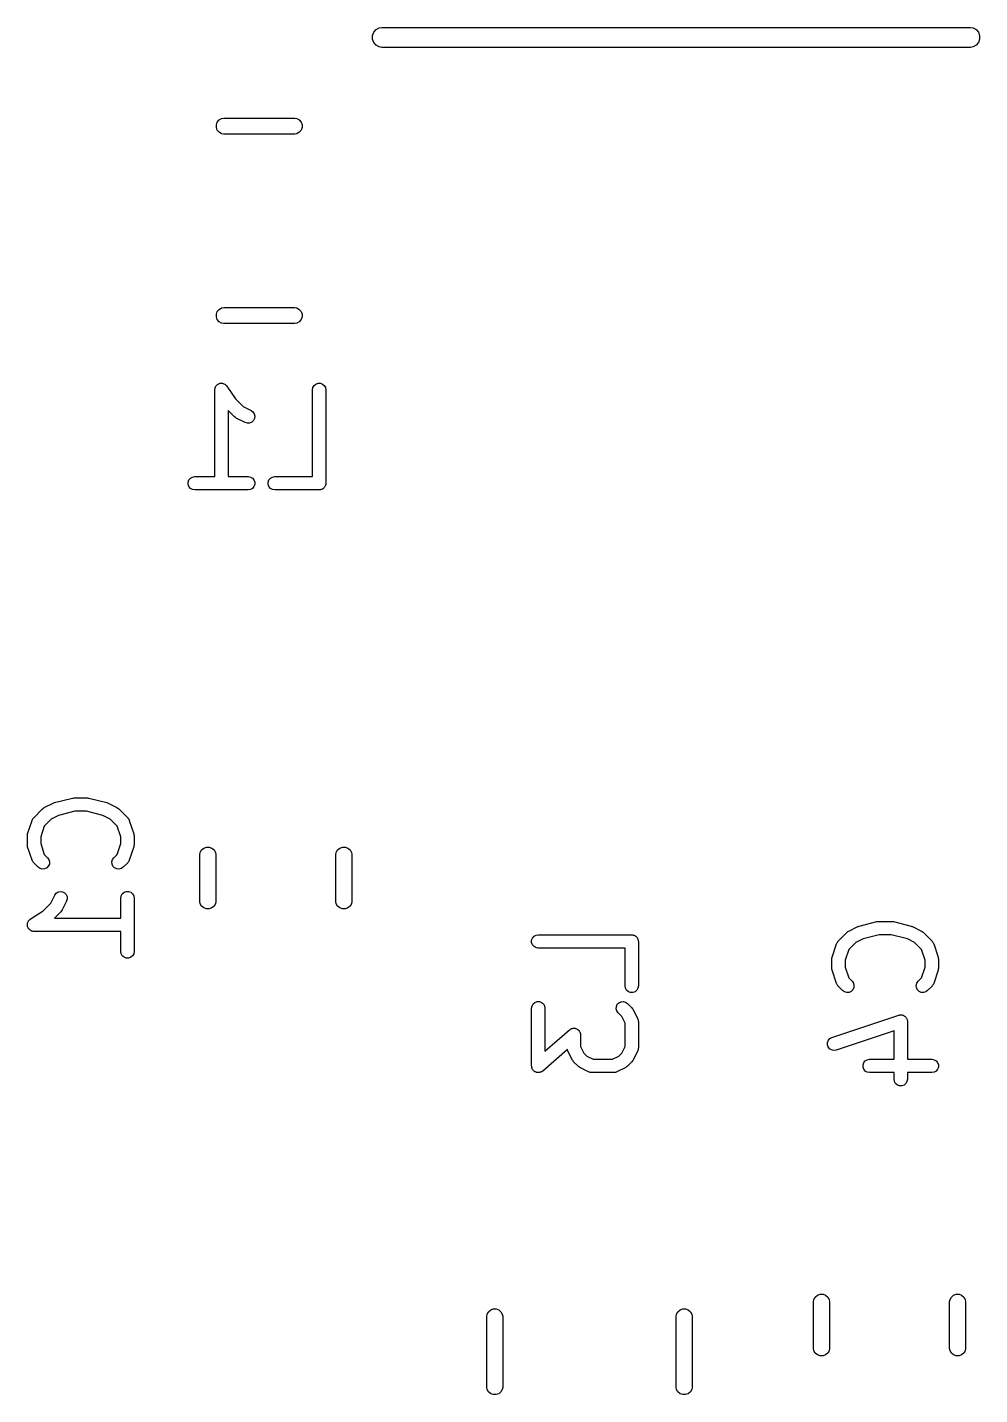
# Model space of a CAD drawing. Extents: x 145 to 168.2, y -88.9 to -63.3.
# Drawn here: x 145.04 to 152.18, y -88.9 to -78.65 of the extents above; entities that cross this region are included whole.
import ezdxf

# ---------------------------------------------------------------- set-up
doc = ezdxf.new("R2010")
doc.units = 0
doc.header["$MEASUREMENT"] = 0
doc.layers.add('BLACK', color=7, linetype='CONTINUOUS')

msp = doc.modelspace()

# ---------------------------------------------------------------- linework, layer by layer
at = {"layer": 'BLACK', "linetype": 'CONTINUOUS'}
for p, q in [((147.625, -78.7118), (147.634, -78.6869)), ((147.634, -78.6869), (147.651, -78.6667)), ((147.651, -78.6667), (147.674, -78.6534)), ((147.674, -78.6534), (147.693, -78.65)), ((147.693, -78.65), (152.107, -78.65)), ((152.107, -78.65), (152.126, -78.6534)), ((152.126, -78.6534), (152.149, -78.6667)), ((152.149, -78.6667), (152.166, -78.6869)), ((152.166, -78.6869), (152.175, -78.7118)), ((147.625, -78.7382), (147.625, -78.7118)), ((147.634, -78.7631), (147.625, -78.7382)), ((147.651, -78.7833), (147.634, -78.7631)), ((147.674, -78.7966), (147.651, -78.7833)), ((152.149, -78.7833), (152.126, -78.7966)), ((152.166, -78.7631), (152.149, -78.7833)), ((152.175, -78.7382), (152.166, -78.7631)), ((152.175, -78.7118), (152.175, -78.7382)), ((147.693, -78.8), (147.674, -78.7966)), ((152.107, -78.8), (147.693, -78.8)), ((152.126, -78.7966), (152.107, -78.8)), ((146.454, -79.3794), (146.461, -79.3595)), ((146.454, -79.4006), (146.454, -79.3794)), ((146.461, -79.4205), (146.454, -79.4006)), ((146.461, -79.3595), (146.475, -79.3433)), ((146.475, -79.3433), (146.493, -79.3327)), ((146.493, -79.3327), (146.509, -79.33)), ((146.509, -79.33), (147.041, -79.33)), ((147.041, -79.33), (147.057, -79.3327)), ((147.057, -79.3327), (147.075, -79.3433)), ((147.075, -79.3433), (147.089, -79.3595)), ((147.089, -79.3595), (147.096, -79.3794)), ((147.096, -79.4006), (147.089, -79.4205)), ((147.096, -79.3794), (147.096, -79.4006)), ((146.475, -79.4367), (146.461, -79.4205)), ((146.493, -79.4473), (146.475, -79.4367)), ((146.509, -79.45), (146.493, -79.4473)), ((147.041, -79.45), (146.509, -79.45)), ((147.057, -79.4473), (147.041, -79.45)), ((147.075, -79.4367), (147.057, -79.4473)), ((147.089, -79.4205), (147.075, -79.4367)), ((146.454, -80.7994), (146.461, -80.7795)), ((146.454, -80.8206), (146.454, -80.7994)), ((146.461, -80.8405), (146.454, -80.8206)), ((146.461, -80.7795), (146.475, -80.7633)), ((146.475, -80.8567), (146.461, -80.8405)), ((146.475, -80.7633), (146.493, -80.7527)), ((146.493, -80.7527), (146.509, -80.75)), ((146.509, -80.75), (147.041, -80.75)), ((147.041, -80.75), (147.057, -80.7527)), ((147.057, -80.7527), (147.075, -80.7633)), ((147.075, -80.7633), (147.089, -80.7795)), ((147.089, -80.8405), (147.075, -80.8567)), ((147.089, -80.7795), (147.096, -80.7994)), ((147.096, -80.8206), (147.089, -80.8405)), ((147.096, -80.7994), (147.096, -80.8206)), ((146.493, -80.8673), (146.475, -80.8567)), ((146.509, -80.87), (146.493, -80.8673)), ((147.041, -80.87), (146.509, -80.87)), ((147.057, -80.8673), (147.041, -80.87)), ((147.075, -80.8567), (147.057, -80.8673)), ((146.442, -81.3612), (146.444, -81.3554)), ((146.444, -81.3554), (146.445, -81.3496)), ((146.445, -81.3496), (146.446, -81.3472)), ((146.446, -81.3472), (146.447, -81.3445)), ((146.447, -81.3445), (146.45, -81.3397)), ((146.45, -81.3397), (146.453, -81.3345)), ((146.453, -81.3345), (146.455, -81.3327)), ((146.455, -81.3327), (146.457, -81.3305)), ((146.457, -81.3305), (146.462, -81.3272)), ((146.462, -81.3272), (146.467, -81.3234)), ((146.467, -81.3234), (146.469, -81.3224)), ((146.469, -81.3224), (146.472, -81.3209)), ((146.472, -81.3209), (146.477, -81.3195)), ((146.477, -81.3195), (146.483, -81.3174)), ((146.483, -81.3174), (146.486, -81.3174)), ((146.486, -81.3174), (146.488, -81.3168)), ((146.488, -81.3168), (146.494, -81.3174)), ((146.494, -81.3174), (146.5, -81.3174)), ((146.5, -81.3174), (146.503, -81.3184)), ((146.503, -81.3184), (146.506, -81.3187)), ((146.506, -81.3187), (146.511, -81.3213)), ((146.511, -81.3213), (146.517, -81.3234)), ((146.517, -81.3234), (146.519, -81.3251)), ((146.519, -81.3251), (146.521, -81.3264)), ((146.521, -81.3264), (146.525, -81.3307)), ((146.525, -81.3307), (146.53, -81.3345)), ((146.53, -81.3345), (146.531, -81.3369)), ((146.531, -81.3369), (146.533, -81.3389)), ((146.533, -81.3389), (146.597, -81.4348)), ((147.175, -81.3667), (147.178, -81.3496)), ((147.178, -81.3496), (147.187, -81.3345)), ((147.187, -81.3345), (147.2, -81.3234)), ((147.2, -81.3234), (147.216, -81.3174)), ((147.216, -81.3174), (147.234, -81.3174)), ((147.234, -81.3174), (147.25, -81.3234)), ((147.25, -81.3234), (147.263, -81.3345)), ((147.263, -81.3345), (147.272, -81.3496)), ((147.272, -81.3496), (147.275, -81.3667)), ((146.442, -81.3639), (146.442, -81.3612)), ((146.442, -81.3667), (146.442, -81.3639)), ((146.442, -82.0167), (146.442, -81.3667)), ((146.597, -81.4348), (146.655, -81.4922)), ((147.175, -82.0167), (147.175, -81.3667)), ((147.275, -81.3667), (147.275, -82.0667)), ((146.59, -81.5687), (146.542, -81.5207)), ((146.542, -81.5207), (146.542, -82.0167)), ((146.655, -81.4922), (146.714, -81.5219)), ((146.714, -81.5219), (146.728, -81.5323)), ((146.728, -81.5323), (146.738, -81.5468)), ((146.738, -81.5468), (146.742, -81.5637)), ((146.596, -81.5733), (146.59, -81.5687)), ((146.603, -81.5781), (146.596, -81.5733)), ((146.669, -81.6114), (146.603, -81.5781)), ((146.686, -81.6163), (146.669, -81.6114)), ((146.703, -81.6153), (146.686, -81.6163)), ((146.719, -81.6084), (146.703, -81.6153)), ((146.732, -81.5965), (146.719, -81.6084)), ((146.74, -81.5809), (146.732, -81.5965)), ((146.742, -81.5637), (146.74, -81.5809)), ((146.242, -82.058), (146.248, -82.0417)), ((146.242, -82.0753), (146.242, -82.058)), ((146.248, -82.0417), (146.26, -82.0284)), ((146.26, -82.0284), (146.275, -82.0197)), ((146.275, -82.0197), (146.292, -82.0167)), ((146.292, -82.0167), (146.442, -82.0167)), ((146.542, -82.0167), (146.692, -82.0167)), ((146.692, -82.0167), (146.709, -82.0197)), ((146.709, -82.0197), (146.724, -82.0284)), ((146.724, -82.0284), (146.735, -82.0417)), ((146.735, -82.0417), (146.741, -82.058)), ((146.741, -82.058), (146.741, -82.0753)), ((146.842, -82.058), (146.848, -82.0417)), ((146.842, -82.0753), (146.842, -82.058)), ((146.848, -82.0417), (146.86, -82.0284)), ((146.86, -82.0284), (146.875, -82.0197)), ((146.875, -82.0197), (146.892, -82.0167)), ((146.892, -82.0167), (147.175, -82.0167)), ((147.275, -82.0667), (147.274, -82.071)), ((147.274, -82.071), (147.274, -82.0753)), ((146.248, -82.0917), (146.242, -82.0753)), ((146.26, -82.105), (146.248, -82.0917)), ((146.275, -82.1137), (146.26, -82.105)), ((146.292, -82.1167), (146.275, -82.1137)), ((146.692, -82.1167), (146.292, -82.1167)), ((146.709, -82.1137), (146.692, -82.1167)), ((146.724, -82.105), (146.709, -82.1137)), ((146.735, -82.0917), (146.724, -82.105)), ((146.741, -82.0753), (146.735, -82.0917)), ((146.848, -82.0917), (146.842, -82.0753)), ((146.86, -82.105), (146.848, -82.0917)), ((146.875, -82.1137), (146.86, -82.105)), ((146.892, -82.1167), (146.875, -82.1137)), ((147.225, -82.1167), (146.892, -82.1167)), ((147.229, -82.1159), (147.225, -82.1167)), ((147.234, -82.1159), (147.229, -82.1159)), ((147.238, -82.1144), (147.234, -82.1159)), ((147.242, -82.1137), (147.238, -82.1144)), ((147.246, -82.1115), (147.242, -82.1137)), ((147.25, -82.11), (147.246, -82.1115)), ((147.253, -82.1072), (147.25, -82.11)), ((147.257, -82.105), (147.253, -82.1072)), ((147.26, -82.1016), (147.257, -82.105)), ((147.263, -82.0988), (147.26, -82.1016)), ((147.265, -82.095), (147.263, -82.0988)), ((147.268, -82.0917), (147.265, -82.095)), ((147.27, -82.0876), (147.268, -82.0917)), ((147.272, -82.0838), (147.27, -82.0876)), ((147.273, -82.0795), (147.272, -82.0838)), ((147.274, -82.0753), (147.273, -82.0795)), ((145.241, -84.4598), (145.375, -84.4265)), ((145.375, -84.4265), (145.381, -84.4261)), ((145.381, -84.4261), (145.387, -84.425)), ((145.387, -84.425), (145.487, -84.425)), ((145.487, -84.425), (145.493, -84.4261)), ((145.493, -84.4261), (145.499, -84.4265)), ((145.499, -84.4265), (145.632, -84.4598)), ((145.085, -84.573), (145.151, -84.5063)), ((145.151, -84.5063), (145.158, -84.5017)), ((145.158, -84.5017), (145.164, -84.4969)), ((145.164, -84.4969), (145.231, -84.4636)), ((145.231, -84.4636), (145.236, -84.4621)), ((145.236, -84.4621), (145.241, -84.4598)), ((145.393, -84.525), (145.271, -84.5555)), ((145.481, -84.525), (145.393, -84.525)), ((145.603, -84.5555), (145.481, -84.525)), ((145.632, -84.4598), (145.637, -84.4621)), ((145.637, -84.4621), (145.642, -84.4636)), ((145.642, -84.4636), (145.709, -84.4969)), ((145.709, -84.4969), (145.715, -84.5017)), ((145.715, -84.5017), (145.722, -84.5063)), ((145.722, -84.5063), (145.789, -84.573)), ((145.039, -84.6925), (145.073, -84.5925)), ((145.073, -84.5925), (145.074, -84.59)), ((145.074, -84.59), (145.075, -84.5872)), ((145.075, -84.5872), (145.078, -84.5824)), ((145.078, -84.5824), (145.081, -84.5773)), ((145.081, -84.5773), (145.083, -84.5753)), ((145.083, -84.5753), (145.085, -84.573)), ((145.216, -84.5828), (145.164, -84.6353)), ((145.271, -84.5555), (145.216, -84.5828)), ((145.657, -84.5828), (145.603, -84.5555)), ((145.71, -84.6353), (145.657, -84.5828)), ((145.789, -84.573), (145.79, -84.5753)), ((145.79, -84.5753), (145.792, -84.5773)), ((145.792, -84.5773), (145.795, -84.5824)), ((145.795, -84.5824), (145.799, -84.5872)), ((145.799, -84.5872), (145.799, -84.59)), ((145.799, -84.59), (145.801, -84.5925)), ((145.801, -84.5925), (145.834, -84.6925)), ((145.037, -84.7083), (145.038, -84.7004)), ((145.037, -84.775), (145.037, -84.7083)), ((145.038, -84.7004), (145.039, -84.6925)), ((145.164, -84.6353), (145.137, -84.7164)), ((145.137, -84.7164), (145.137, -84.7669)), ((145.737, -84.7164), (145.71, -84.6353)), ((145.737, -84.7669), (145.737, -84.7164)), ((145.834, -84.6925), (145.835, -84.7004)), ((145.835, -84.7004), (145.837, -84.7083)), ((145.837, -84.7083), (145.837, -84.775)), ((145.038, -84.7829), (145.037, -84.775)), ((145.039, -84.7908), (145.038, -84.7829)), ((145.073, -84.8908), (145.039, -84.7908)), ((145.137, -84.7669), (145.164, -84.848)), ((145.71, -84.848), (145.737, -84.7669)), ((145.834, -84.7908), (145.801, -84.8908)), ((145.835, -84.7829), (145.834, -84.7908)), ((145.837, -84.775), (145.835, -84.7829)), ((146.33, -84.8485), (146.333, -84.8329)), ((146.333, -84.8329), (146.343, -84.8146)), ((146.343, -84.8146), (146.36, -84.801)), ((146.36, -84.801), (146.379, -84.7937)), ((146.379, -84.7937), (146.401, -84.7937)), ((146.401, -84.7937), (146.42, -84.801)), ((146.42, -84.801), (146.437, -84.8146)), ((146.437, -84.8146), (146.447, -84.8329)), ((146.447, -84.8329), (146.45, -84.8485)), ((147.35, -84.8485), (147.353, -84.8329)), ((147.353, -84.8329), (147.363, -84.8146)), ((147.363, -84.8146), (147.38, -84.801)), ((147.38, -84.801), (147.399, -84.7937)), ((147.399, -84.7937), (147.421, -84.7937)), ((147.421, -84.7937), (147.44, -84.801)), ((147.44, -84.801), (147.457, -84.8146)), ((147.457, -84.8146), (147.467, -84.8329)), ((147.467, -84.8329), (147.47, -84.8485)), ((145.074, -84.8933), (145.073, -84.8908)), ((145.075, -84.8961), (145.074, -84.8933)), ((145.078, -84.9009), (145.075, -84.8961)), ((145.081, -84.9061), (145.078, -84.9009)), ((145.083, -84.908), (145.081, -84.9061)), ((145.085, -84.9104), (145.083, -84.908)), ((145.118, -84.9437), (145.085, -84.9104)), ((145.164, -84.848), (145.189, -84.873)), ((145.194, -84.937), (145.182, -84.9493)), ((145.189, -84.873), (145.199, -84.8872)), ((145.202, -84.9213), (145.194, -84.937)), ((145.199, -84.8872), (145.203, -84.904)), ((145.203, -84.904), (145.202, -84.9213)), ((145.67, -84.904), (145.675, -84.8872)), ((145.672, -84.9213), (145.67, -84.904)), ((145.679, -84.937), (145.672, -84.9213)), ((145.675, -84.8872), (145.685, -84.873)), ((145.691, -84.9493), (145.679, -84.937)), ((145.685, -84.873), (145.71, -84.848)), ((145.789, -84.9104), (145.755, -84.9437)), ((145.79, -84.908), (145.789, -84.9104)), ((145.792, -84.9061), (145.79, -84.908)), ((145.795, -84.9009), (145.792, -84.9061)), ((145.799, -84.8961), (145.795, -84.9009)), ((145.801, -84.8908), (145.799, -84.8933)), ((145.799, -84.8933), (145.799, -84.8961)), ((146.33, -85.2015), (146.33, -84.8485)), ((146.45, -84.8485), (146.45, -85.2015)), ((147.35, -85.2015), (147.35, -84.8485)), ((147.47, -84.8485), (147.47, -85.2015)), ((145.132, -84.9536), (145.118, -84.9437)), ((145.149, -84.9581), (145.132, -84.9536)), ((145.166, -84.9566), (145.149, -84.9581)), ((145.182, -84.9493), (145.166, -84.9566)), ((145.707, -84.9566), (145.691, -84.9493)), ((145.724, -84.9581), (145.707, -84.9566)), ((145.741, -84.9536), (145.724, -84.9581)), ((145.755, -84.9437), (145.741, -84.9536)), ((145.242, -85.1526), (145.252, -85.1387)), ((145.252, -85.1387), (145.267, -85.1291)), ((145.267, -85.1291), (145.284, -85.1251)), ((145.284, -85.1251), (145.301, -85.1271)), ((145.301, -85.1271), (145.316, -85.1348)), ((145.316, -85.1348), (145.328, -85.1475)), ((145.74, -85.1579), (145.748, -85.1429)), ((145.748, -85.1429), (145.762, -85.1317)), ((145.762, -85.1317), (145.778, -85.1258)), ((145.778, -85.1258), (145.795, -85.1258)), ((145.795, -85.1258), (145.812, -85.1317)), ((145.812, -85.1317), (145.825, -85.1429)), ((145.825, -85.1429), (145.834, -85.1579)), ((145.155, -85.2695), (145.212, -85.212)), ((145.212, -85.212), (145.242, -85.1526)), ((145.331, -85.1974), (145.298, -85.264)), ((145.328, -85.1475), (145.335, -85.1634)), ((145.336, -85.1807), (145.331, -85.1974)), ((145.335, -85.1634), (145.336, -85.1807)), ((145.737, -85.175), (145.74, -85.1579)), ((145.737, -85.325), (145.737, -85.175)), ((145.834, -85.1579), (145.837, -85.175)), ((145.837, -85.175), (145.837, -85.575)), ((146.333, -85.2171), (146.33, -85.2015)), ((146.343, -85.2354), (146.333, -85.2171)), ((146.36, -85.249), (146.343, -85.2354)), ((146.379, -85.2563), (146.36, -85.249)), ((146.42, -85.249), (146.401, -85.2563)), ((146.437, -85.2354), (146.42, -85.249)), ((146.447, -85.2171), (146.437, -85.2354)), ((146.45, -85.2015), (146.447, -85.2171)), ((147.353, -85.2171), (147.35, -85.2015)), ((147.363, -85.2354), (147.353, -85.2171)), ((147.38, -85.249), (147.363, -85.2354)), ((147.399, -85.2563), (147.38, -85.249)), ((147.44, -85.249), (147.421, -85.2563)), ((147.457, -85.2354), (147.44, -85.249)), ((147.467, -85.2171), (147.457, -85.2354)), ((147.47, -85.2015), (147.467, -85.2171)), ((145.041, -85.3556), (145.043, -85.35)), ((145.043, -85.35), (145.045, -85.3479)), ((145.045, -85.3479), (145.046, -85.3454)), ((145.046, -85.3454), (145.051, -85.3413)), ((145.051, -85.3413), (145.055, -85.3367)), ((145.055, -85.3367), (145.057, -85.3353)), ((145.057, -85.3353), (145.059, -85.3334)), ((145.059, -85.3334), (145.155, -85.2695)), ((145.289, -85.277), (145.241, -85.325)), ((145.241, -85.325), (145.737, -85.325)), ((145.293, -85.2705), (145.289, -85.277)), ((145.298, -85.264), (145.293, -85.2705)), ((146.401, -85.2563), (146.379, -85.2563)), ((147.421, -85.2563), (147.399, -85.2563)), ((151.271, -85.3848), (151.405, -85.3515)), ((151.405, -85.3515), (151.411, -85.3511)), ((151.411, -85.3511), (151.417, -85.35)), ((151.417, -85.35), (151.517, -85.35)), ((151.517, -85.35), (151.523, -85.3511)), ((151.523, -85.3511), (151.529, -85.3515)), ((151.529, -85.3515), (151.662, -85.3848)), ((145.037, -85.3663), (145.038, -85.3637)), ((145.037, -85.3723), (145.037, -85.3663)), ((145.037, -85.3782), (145.037, -85.3723)), ((145.037, -85.3809), (145.037, -85.3782)), ((145.037, -85.3837), (145.037, -85.3809)), ((145.039, -85.3893), (145.037, -85.3837)), ((145.038, -85.3637), (145.039, -85.361)), ((145.039, -85.361), (145.041, -85.3556)), ((145.041, -85.3951), (145.039, -85.3893)), ((145.042, -85.3974), (145.041, -85.3951)), ((145.043, -85.4), (145.042, -85.3974)), ((145.047, -85.4046), (145.043, -85.4)), ((145.051, -85.4095), (145.047, -85.4046)), ((145.053, -85.4112), (145.051, -85.4095)), ((145.055, -85.4133), (145.053, -85.4112)), ((145.06, -85.4163), (145.055, -85.4133)), ((145.065, -85.4198), (145.06, -85.4163)), ((145.067, -85.4206), (145.065, -85.4198)), ((145.07, -85.422), (145.067, -85.4206)), ((145.075, -85.423), (145.07, -85.422)), ((145.081, -85.4247), (145.075, -85.423)), ((145.084, -85.4245), (145.081, -85.4247)), ((145.087, -85.425), (145.084, -85.4245)), ((145.737, -85.425), (145.087, -85.425)), ((145.737, -85.575), (145.737, -85.425)), ((148.835, -85.4617), (148.85, -85.453)), ((148.85, -85.453), (148.867, -85.45)), ((148.867, -85.45), (149.567, -85.45)), ((149.567, -85.45), (149.571, -85.4508)), ((149.571, -85.4508), (149.575, -85.4508)), ((149.575, -85.4508), (149.579, -85.4523)), ((149.579, -85.4523), (149.584, -85.453)), ((149.584, -85.453), (149.588, -85.4552)), ((151.115, -85.498), (151.181, -85.4313)), ((151.181, -85.4313), (151.188, -85.4267)), ((151.188, -85.4267), (151.194, -85.4219)), ((151.194, -85.4219), (151.261, -85.3886)), ((151.261, -85.3886), (151.266, -85.3871)), ((151.266, -85.3871), (151.271, -85.3848)), ((151.423, -85.45), (151.301, -85.4805)), ((151.511, -85.45), (151.423, -85.45)), ((151.633, -85.4805), (151.511, -85.45)), ((151.662, -85.3848), (151.667, -85.3871)), ((151.667, -85.3871), (151.672, -85.3886)), ((151.672, -85.3886), (151.739, -85.4219)), ((151.739, -85.4219), (151.745, -85.4267)), ((151.745, -85.4267), (151.752, -85.4313)), ((151.752, -85.4313), (151.819, -85.498)), ((148.817, -85.4913), (148.823, -85.475)), ((148.817, -85.5087), (148.817, -85.4913)), ((148.823, -85.525), (148.817, -85.5087)), ((148.823, -85.475), (148.835, -85.4617)), ((148.835, -85.5383), (148.823, -85.525)), ((148.85, -85.547), (148.835, -85.5383)), ((148.867, -85.55), (148.85, -85.547)), ((149.517, -85.55), (148.867, -85.55)), ((149.517, -85.8333), (149.517, -85.55)), ((149.588, -85.4552), (149.592, -85.4567)), ((149.592, -85.4567), (149.595, -85.4595)), ((149.595, -85.4595), (149.599, -85.4617)), ((149.599, -85.4617), (149.602, -85.465)), ((149.602, -85.465), (149.605, -85.4679)), ((149.605, -85.4679), (149.607, -85.4716)), ((149.607, -85.4716), (149.61, -85.475)), ((149.61, -85.475), (149.611, -85.4791)), ((149.611, -85.4791), (149.614, -85.4829)), ((149.614, -85.4829), (149.614, -85.4872)), ((149.614, -85.4872), (149.616, -85.4913)), ((149.616, -85.4913), (149.616, -85.4957)), ((149.616, -85.4957), (149.617, -85.5)), ((149.617, -85.5), (149.617, -85.8333)), ((151.069, -85.6175), (151.103, -85.5175)), ((151.103, -85.5175), (151.104, -85.515)), ((151.104, -85.515), (151.105, -85.5122)), ((151.105, -85.5122), (151.108, -85.5074)), ((151.108, -85.5074), (151.111, -85.5023)), ((151.111, -85.5023), (151.113, -85.5003)), ((151.113, -85.5003), (151.115, -85.498)), ((151.246, -85.5078), (151.194, -85.5603)), ((151.301, -85.4805), (151.246, -85.5078)), ((151.687, -85.5078), (151.633, -85.4805)), ((151.74, -85.5603), (151.687, -85.5078)), ((151.819, -85.498), (151.82, -85.5003)), ((151.82, -85.5003), (151.822, -85.5023)), ((151.822, -85.5023), (151.825, -85.5074)), ((151.825, -85.5074), (151.829, -85.5122)), ((151.829, -85.5122), (151.829, -85.515)), ((151.829, -85.515), (151.831, -85.5175)), ((151.831, -85.5175), (151.864, -85.6175)), ((145.74, -85.5921), (145.737, -85.575)), ((145.748, -85.6071), (145.74, -85.5921)), ((145.762, -85.6183), (145.748, -85.6071)), ((145.778, -85.6242), (145.762, -85.6183)), ((145.795, -85.6242), (145.778, -85.6242)), ((145.812, -85.6183), (145.795, -85.6242)), ((145.825, -85.6071), (145.812, -85.6183)), ((145.834, -85.5921), (145.825, -85.6071)), ((145.837, -85.575), (145.834, -85.5921)), ((151.067, -85.6333), (151.068, -85.6255)), ((151.067, -85.7), (151.067, -85.6333)), ((151.068, -85.6255), (151.069, -85.6175)), ((151.194, -85.5603), (151.167, -85.6414)), ((151.167, -85.6414), (151.167, -85.6919)), ((151.767, -85.6414), (151.74, -85.5603)), ((151.767, -85.6919), (151.767, -85.6414)), ((151.864, -85.6175), (151.865, -85.6254)), ((151.865, -85.6254), (151.867, -85.6333)), ((151.867, -85.6333), (151.867, -85.7)), ((151.068, -85.7079), (151.067, -85.7)), ((151.069, -85.7158), (151.068, -85.7079)), ((151.103, -85.8158), (151.069, -85.7158)), ((151.167, -85.6919), (151.194, -85.773)), ((151.74, -85.773), (151.767, -85.6919)), ((151.864, -85.7158), (151.831, -85.8158)), ((151.865, -85.7079), (151.864, -85.7158)), ((151.867, -85.7), (151.865, -85.7079)), ((149.52, -85.8504), (149.517, -85.8333)), ((149.528, -85.8655), (149.52, -85.8504)), ((149.614, -85.8504), (149.605, -85.8655)), ((149.617, -85.8333), (149.614, -85.8504)), ((151.104, -85.8183), (151.103, -85.8158)), ((151.105, -85.8211), (151.104, -85.8183)), ((151.108, -85.8259), (151.105, -85.8211)), ((151.111, -85.8311), (151.108, -85.8259)), ((151.113, -85.833), (151.111, -85.8311)), ((151.115, -85.8354), (151.113, -85.833)), ((151.148, -85.8687), (151.115, -85.8354)), ((151.194, -85.773), (151.219, -85.798)), ((151.224, -85.862), (151.212, -85.8743)), ((151.219, -85.798), (151.229, -85.8122)), ((151.232, -85.8463), (151.224, -85.862)), ((151.229, -85.8122), (151.233, -85.829)), ((151.233, -85.829), (151.232, -85.8463)), ((151.7, -85.829), (151.705, -85.8122)), ((151.702, -85.8463), (151.7, -85.829)), ((151.709, -85.862), (151.702, -85.8463)), ((151.705, -85.8122), (151.715, -85.798)), ((151.721, -85.8743), (151.709, -85.862)), ((151.715, -85.798), (151.74, -85.773)), ((151.819, -85.8354), (151.785, -85.8687)), ((151.82, -85.833), (151.819, -85.8354)), ((151.822, -85.8311), (151.82, -85.833)), ((151.825, -85.8259), (151.822, -85.8311)), ((151.829, -85.8211), (151.825, -85.8259)), ((151.831, -85.8158), (151.829, -85.8183)), ((151.829, -85.8183), (151.829, -85.8211)), ((148.828, -85.9679), (148.842, -85.9567)), ((148.842, -85.9567), (148.858, -85.9508)), ((148.858, -85.9508), (148.875, -85.9508)), ((148.875, -85.9508), (148.892, -85.9567)), ((148.892, -85.9567), (148.905, -85.9679)), ((149.459, -85.9713), (149.471, -85.959)), ((149.471, -85.959), (149.487, -85.9517)), ((149.487, -85.9517), (149.504, -85.9502)), ((149.504, -85.9502), (149.521, -85.9547)), ((149.521, -85.9547), (149.535, -85.9646)), ((149.542, -85.8766), (149.528, -85.8655)), ((149.535, -85.9646), (149.569, -85.998)), ((149.558, -85.8826), (149.542, -85.8766)), ((149.575, -85.8826), (149.558, -85.8826)), ((149.592, -85.8766), (149.575, -85.8826)), ((149.605, -85.8655), (149.592, -85.8766)), ((151.162, -85.8786), (151.148, -85.8687)), ((151.179, -85.8831), (151.162, -85.8786)), ((151.196, -85.8816), (151.179, -85.8831)), ((151.212, -85.8743), (151.196, -85.8816)), ((151.737, -85.8816), (151.721, -85.8743)), ((151.754, -85.8831), (151.737, -85.8816)), ((151.771, -85.8786), (151.754, -85.8831)), ((151.785, -85.8687), (151.771, -85.8786)), ((148.817, -86), (148.82, -85.9829)), ((148.817, -86.4333), (148.817, -86)), ((148.82, -85.9829), (148.828, -85.9679)), ((148.905, -85.9679), (148.914, -85.9829)), ((148.914, -85.9829), (148.917, -86)), ((148.917, -86), (148.917, -86.3231)), ((149.45, -86.0044), (149.452, -85.9871)), ((149.455, -86.0211), (149.45, -86.0044)), ((149.452, -85.9871), (149.459, -85.9713)), ((149.465, -86.0354), (149.455, -86.0211)), ((149.492, -86.063), (149.465, -86.0354)), ((149.517, -86.1118), (149.492, -86.063)), ((149.569, -85.998), (149.573, -86.0045)), ((149.573, -86.0045), (149.578, -86.011)), ((149.578, -86.011), (149.611, -86.0776)), ((151.068, -86.2192), (151.568, -86.0526)), ((151.568, -86.0526), (151.571, -86.052)), ((151.571, -86.052), (151.575, -86.0508)), ((151.575, -86.0508), (151.58, -86.0508)), ((151.58, -86.0508), (151.585, -86.05)), ((151.585, -86.05), (151.588, -86.0508)), ((151.588, -86.0508), (151.592, -86.0508)), ((151.592, -86.0508), (151.597, -86.0525)), ((151.597, -86.0525), (151.602, -86.0535)), ((151.602, -86.0535), (151.605, -86.0554)), ((151.605, -86.0554), (151.608, -86.0567)), ((151.608, -86.0567), (151.612, -86.0599)), ((151.612, -86.0599), (151.617, -86.0626)), ((151.617, -86.0626), (151.619, -86.0655)), ((151.619, -86.0655), (151.622, -86.0679)), ((151.622, -86.0679), (151.624, -86.0722)), ((148.917, -86.3231), (149.1, -86.1624)), ((149.1, -86.1624), (149.105, -86.1598)), ((149.105, -86.1598), (149.108, -86.1567)), ((149.108, -86.1567), (149.112, -86.1554)), ((149.112, -86.1554), (149.115, -86.1534)), ((149.115, -86.1534), (149.12, -86.1524)), ((149.12, -86.1524), (149.125, -86.1508)), ((149.125, -86.1508), (149.129, -86.1508)), ((149.129, -86.1508), (149.132, -86.15)), ((149.132, -86.15), (149.137, -86.1508)), ((149.137, -86.1508), (149.142, -86.1508)), ((149.142, -86.1508), (149.146, -86.1521)), ((149.146, -86.1521), (149.149, -86.1527)), ((149.149, -86.1527), (149.154, -86.155)), ((149.154, -86.155), (149.158, -86.1567)), ((149.158, -86.1567), (149.161, -86.1592)), ((149.161, -86.1592), (149.165, -86.161)), ((149.165, -86.161), (149.168, -86.1647)), ((149.168, -86.1647), (149.172, -86.1679)), ((149.172, -86.1679), (149.174, -86.1712)), ((149.174, -86.1712), (149.176, -86.1741)), ((149.517, -86.2882), (149.517, -86.1118)), ((149.611, -86.0776), (149.612, -86.0804)), ((149.612, -86.0804), (149.614, -86.0829)), ((149.614, -86.0829), (149.615, -86.0887)), ((149.615, -86.0887), (149.616, -86.0943)), ((149.616, -86.0943), (149.616, -86.0972)), ((149.616, -86.0972), (149.617, -86.1)), ((149.617, -86.1), (149.617, -86.3)), ((151.533, -86.1694), (151.099, -86.3141)), ((151.533, -86.3833), (151.533, -86.1694)), ((151.624, -86.0722), (151.627, -86.0762)), ((151.627, -86.0762), (151.628, -86.0797)), ((151.628, -86.0797), (151.63, -86.0829)), ((151.63, -86.0829), (151.631, -86.0879)), ((151.631, -86.0879), (151.633, -86.0927)), ((151.633, -86.0927), (151.633, -86.0964)), ((151.633, -86.0964), (151.633, -86.1)), ((151.633, -86.1), (151.633, -86.3833)), ((149.176, -86.1741), (149.178, -86.1787)), ((149.178, -86.1787), (149.18, -86.1829)), ((149.18, -86.1829), (149.181, -86.1867)), ((149.181, -86.1867), (149.182, -86.1903)), ((149.182, -86.1903), (149.182, -86.1952)), ((149.182, -86.1952), (149.183, -86.2)), ((149.183, -86.2), (149.183, -86.2882)), ((151.034, -86.2566), (151.041, -86.2405)), ((151.034, -86.274), (151.034, -86.2566)), ((151.041, -86.2405), (151.052, -86.2275)), ((151.052, -86.2275), (151.068, -86.2192)), ((149.085, -86.309), (148.9, -86.471)), ((149.085, -86.3113), (149.085, -86.309)), ((149.086, -86.3171), (149.085, -86.3113)), ((149.088, -86.3196), (149.086, -86.3171)), ((149.089, -86.3224), (149.088, -86.3196)), ((149.122, -86.389), (149.089, -86.3224)), ((149.183, -86.2882), (149.208, -86.337)), ((149.208, -86.337), (149.23, -86.3589)), ((149.23, -86.3589), (149.278, -86.3833)), ((149.422, -86.3833), (149.47, -86.3589)), ((149.47, -86.3589), (149.492, -86.337)), ((149.492, -86.337), (149.517, -86.2882)), ((149.611, -86.3224), (149.578, -86.389)), ((149.612, -86.3196), (149.611, -86.3224)), ((149.614, -86.3171), (149.612, -86.3196)), ((149.615, -86.3113), (149.614, -86.3171)), ((149.616, -86.3057), (149.615, -86.3113)), ((149.617, -86.3), (149.616, -86.3028)), ((149.616, -86.3028), (149.616, -86.3057)), ((151.039, -86.2905), (151.034, -86.274)), ((151.05, -86.3041), (151.039, -86.2905)), ((151.065, -86.3132), (151.05, -86.3041)), ((151.082, -86.3166), (151.065, -86.3132)), ((151.099, -86.3141), (151.082, -86.3166)), ((148.818, -86.4381), (148.817, -86.4333)), ((148.818, -86.443), (148.818, -86.4381)), ((148.819, -86.4466), (148.818, -86.443)), ((148.82, -86.4504), (148.819, -86.4466)), ((148.822, -86.4547), (148.82, -86.4504)), ((148.824, -86.4592), (148.822, -86.4547)), ((148.826, -86.4621), (148.824, -86.4592)), ((148.828, -86.4655), (148.826, -86.4621)), ((148.832, -86.4686), (148.828, -86.4655)), ((148.835, -86.4723), (148.832, -86.4686)), ((148.839, -86.4742), (148.835, -86.4723)), ((148.842, -86.4766), (148.839, -86.4742)), ((148.846, -86.4783), (148.842, -86.4766)), ((148.851, -86.4807), (148.846, -86.4783)), ((148.888, -86.478), (148.885, -86.48)), ((148.892, -86.4766), (148.888, -86.478)), ((148.895, -86.4735), (148.892, -86.4766)), ((148.9, -86.471), (148.895, -86.4735)), ((149.127, -86.3955), (149.122, -86.389)), ((149.131, -86.402), (149.127, -86.3955)), ((149.165, -86.4354), (149.131, -86.402)), ((149.171, -86.4399), (149.165, -86.4354)), ((149.178, -86.4447), (149.171, -86.4399)), ((149.244, -86.4781), (149.178, -86.4447)), ((149.247, -86.4789), (149.244, -86.4781)), ((149.278, -86.3833), (149.422, -86.3833)), ((149.456, -86.4781), (149.453, -86.4789)), ((149.522, -86.4447), (149.456, -86.4781)), ((149.529, -86.4399), (149.522, -86.4447)), ((149.535, -86.4354), (149.529, -86.4399)), ((149.569, -86.402), (149.535, -86.4354)), ((149.573, -86.3955), (149.569, -86.402)), ((149.578, -86.389), (149.573, -86.3955)), ((151.301, -86.4247), (151.307, -86.4083)), ((151.301, -86.442), (151.301, -86.4247)), ((151.307, -86.4583), (151.301, -86.442)), ((151.307, -86.4083), (151.318, -86.395)), ((151.318, -86.4716), (151.307, -86.4583)), ((151.318, -86.395), (151.333, -86.3863)), ((151.333, -86.4803), (151.318, -86.4716)), ((151.333, -86.3863), (151.35, -86.3833)), ((151.35, -86.3833), (151.533, -86.3833)), ((151.633, -86.3833), (151.817, -86.3833)), ((151.817, -86.3833), (151.834, -86.3863)), ((151.834, -86.3863), (151.849, -86.395)), ((151.849, -86.4716), (151.834, -86.4803)), ((151.849, -86.395), (151.86, -86.4083)), ((151.86, -86.4583), (151.849, -86.4716)), ((151.86, -86.4083), (151.866, -86.4247)), ((151.866, -86.442), (151.86, -86.4583)), ((151.866, -86.4247), (151.866, -86.442)), ((148.854, -86.4813), (148.851, -86.4807)), ((148.858, -86.4826), (148.854, -86.4813)), ((148.863, -86.4826), (148.858, -86.4826)), ((148.868, -86.4833), (148.863, -86.4826)), ((148.871, -86.4826), (148.868, -86.4833)), ((148.875, -86.4826), (148.871, -86.4826)), ((148.88, -86.4809), (148.875, -86.4826)), ((148.885, -86.48), (148.88, -86.4809)), ((149.25, -86.4803), (149.247, -86.4789)), ((149.255, -86.4813), (149.25, -86.4803)), ((149.261, -86.483), (149.255, -86.4813)), ((149.264, -86.4828), (149.261, -86.483)), ((149.267, -86.4833), (149.264, -86.4828)), ((149.433, -86.4833), (149.267, -86.4833)), ((149.436, -86.4828), (149.433, -86.4833)), ((149.439, -86.483), (149.436, -86.4828)), ((149.445, -86.4813), (149.439, -86.483)), ((149.45, -86.4803), (149.445, -86.4813)), ((149.453, -86.4789), (149.45, -86.4803)), ((151.35, -86.4833), (151.333, -86.4803)), ((151.533, -86.4833), (151.35, -86.4833)), ((151.533, -86.5333), (151.533, -86.4833)), ((151.536, -86.5504), (151.533, -86.5333)), ((151.545, -86.5655), (151.536, -86.5504)), ((151.558, -86.5766), (151.545, -86.5655)), ((151.575, -86.5826), (151.558, -86.5766)), ((151.608, -86.5766), (151.592, -86.5826)), ((151.622, -86.5655), (151.608, -86.5766)), ((151.63, -86.5504), (151.622, -86.5655)), ((151.633, -86.5333), (151.63, -86.5504)), ((151.817, -86.4833), (151.633, -86.4833)), ((151.633, -86.4833), (151.633, -86.5333)), ((151.834, -86.4803), (151.817, -86.4833)), ((151.592, -86.5826), (151.575, -86.5826)), ((150.93, -88.1985), (150.933, -88.1829)), ((150.93, -88.5515), (150.93, -88.1985)), ((150.933, -88.1829), (150.943, -88.1646)), ((150.943, -88.1646), (150.96, -88.151)), ((150.96, -88.151), (150.979, -88.1437)), ((150.979, -88.1437), (151.001, -88.1437)), ((151.001, -88.1437), (151.02, -88.151)), ((151.02, -88.151), (151.037, -88.1646)), ((151.037, -88.1646), (151.047, -88.1829)), ((151.047, -88.1829), (151.05, -88.1985)), ((151.05, -88.1985), (151.05, -88.5515)), ((151.95, -88.1985), (151.953, -88.1829)), ((151.95, -88.5515), (151.95, -88.1985)), ((151.953, -88.1829), (151.963, -88.1646)), ((151.963, -88.1646), (151.98, -88.151)), ((151.98, -88.151), (151.999, -88.1437)), ((151.999, -88.1437), (152.021, -88.1437)), ((152.021, -88.1437), (152.04, -88.151)), ((152.04, -88.151), (152.057, -88.1646)), ((152.057, -88.1646), (152.067, -88.1829)), ((152.067, -88.1829), (152.07, -88.1985)), ((152.07, -88.1985), (152.07, -88.5515)), ((148.48, -88.3085), (148.483, -88.2929)), ((148.48, -88.8415), (148.48, -88.3085)), ((148.483, -88.2929), (148.493, -88.2746)), ((148.493, -88.2746), (148.51, -88.261)), ((148.51, -88.261), (148.529, -88.2537)), ((148.529, -88.2537), (148.551, -88.2537)), ((148.551, -88.2537), (148.57, -88.261)), ((148.57, -88.261), (148.587, -88.2746)), ((148.587, -88.2746), (148.597, -88.2929)), ((148.597, -88.2929), (148.6, -88.3085)), ((148.6, -88.3085), (148.6, -88.8415)), ((149.9, -88.3085), (149.903, -88.2929)), ((149.9, -88.8415), (149.9, -88.3085)), ((149.903, -88.2929), (149.913, -88.2746)), ((149.913, -88.2746), (149.93, -88.261)), ((149.93, -88.261), (149.949, -88.2537)), ((149.949, -88.2537), (149.971, -88.2537)), ((149.971, -88.2537), (149.99, -88.261)), ((149.99, -88.261), (150.007, -88.2746)), ((150.007, -88.2746), (150.017, -88.2929)), ((150.017, -88.2929), (150.02, -88.3085)), ((150.02, -88.3085), (150.02, -88.8415)), ((150.933, -88.5671), (150.93, -88.5515)), ((150.943, -88.5854), (150.933, -88.5671)), ((150.96, -88.599), (150.943, -88.5854)), ((150.979, -88.6063), (150.96, -88.599)), ((151.001, -88.6063), (150.979, -88.6063)), ((151.02, -88.599), (151.001, -88.6063)), ((151.037, -88.5854), (151.02, -88.599)), ((151.047, -88.5671), (151.037, -88.5854)), ((151.05, -88.5515), (151.047, -88.5671)), ((151.953, -88.5671), (151.95, -88.5515)), ((151.963, -88.5854), (151.953, -88.5671)), ((151.98, -88.599), (151.963, -88.5854)), ((151.999, -88.6063), (151.98, -88.599)), ((152.021, -88.6063), (151.999, -88.6063)), ((152.04, -88.599), (152.021, -88.6063)), ((152.057, -88.5854), (152.04, -88.599)), ((152.067, -88.5671), (152.057, -88.5854)), ((152.07, -88.5515), (152.067, -88.5671)), ((148.483, -88.8571), (148.48, -88.8415)), ((148.493, -88.8754), (148.483, -88.8571)), ((148.51, -88.889), (148.493, -88.8754)), ((148.529, -88.8963), (148.51, -88.889)), ((148.551, -88.8963), (148.529, -88.8963)), ((148.57, -88.889), (148.551, -88.8963)), ((148.587, -88.8754), (148.57, -88.889)), ((148.597, -88.8571), (148.587, -88.8754)), ((148.6, -88.8415), (148.597, -88.8571)), ((149.903, -88.8571), (149.9, -88.8415)), ((149.913, -88.8754), (149.903, -88.8571)), ((149.93, -88.889), (149.913, -88.8754)), ((149.949, -88.8963), (149.93, -88.889)), ((149.971, -88.8963), (149.949, -88.8963)), ((149.99, -88.889), (149.971, -88.8963)), ((150.007, -88.8754), (149.99, -88.889)), ((150.017, -88.8571), (150.007, -88.8754)), ((150.02, -88.8415), (150.017, -88.8571))]:
    msp.add_line(p, q, dxfattribs=at)

doc.saveas('drawing.dxf')
